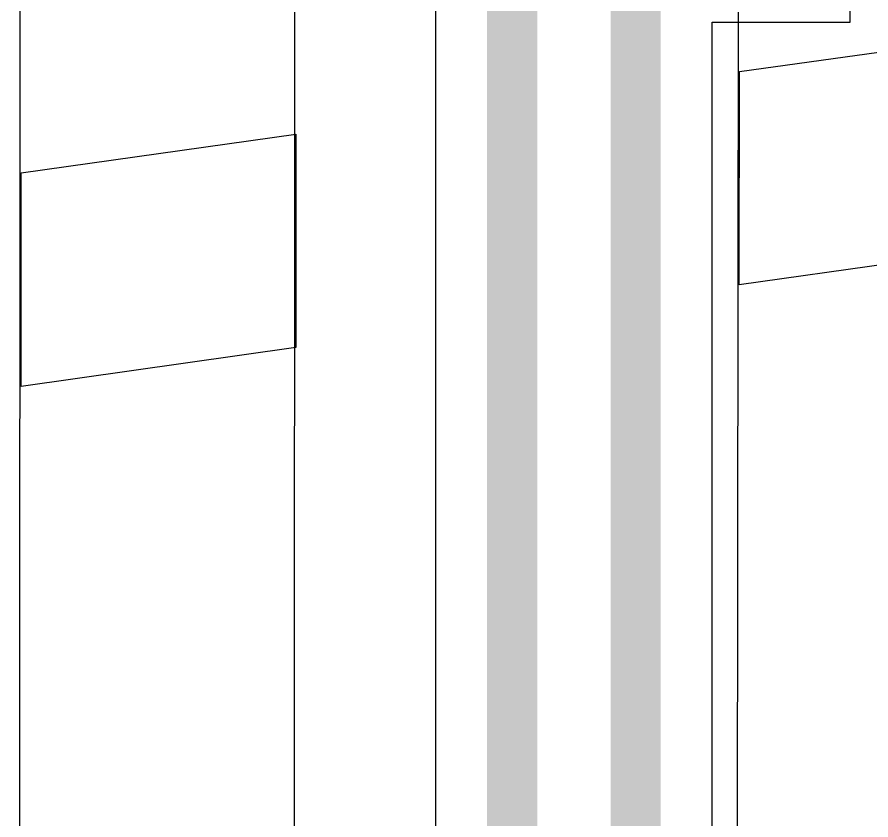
# Model space of a CAD drawing. Header units: inches. Extents: x -27 to 142, y -1 to 42.
# Drawn here: x 8.689 to 12.1, y 22.697 to 25.903 of the extents above; entities that cross this region are included whole.
import ezdxf

# ---------------------------------------------------------------- set-up
doc = ezdxf.new("R2010")
doc.units = ezdxf.units.IN
for name, color, linetype in [('Top Layer', 1, 'Continuous'), ('Top Overlay', 2, 'Continuous'), ('Top Solder', 216, 'Continuous')]:
    doc.layers.add(name, color=color, linetype=linetype)

msp = doc.modelspace()

# ---------------------------------------------------------------- linework, layer by layer
at = {"layer": 'Top Layer'}
for p, q in [((12.0167, 25.8833), (12.0167, 27.0833)), ((10.3608, 26.0088), (10.3608, 22.3245)), ((11.4659, 22.4564), (11.4659, 25.8833)), ((11.4659, 25.8833), (12.0167, 25.8833))]:
    msp.add_line(p, q, dxfattribs=at)
for points in [[(10.6667, 21.85, 0.2, 0.2, 0), (10.6667, 26.4833, 0.2, 0.2, 0)], [(11.16, 22.2672, 0.2, 0.2, 0), (11.16, 26.0661, 0.2, 0.2, 0)]]:
    msp.add_lwpolyline(points, format="xyseb", dxfattribs=at)
at = {"layer": 'Top Overlay'}
for p, q in [((8.7015, 28.74), (8.6889, 1.7958)), ((9.7978, 22.41), (9.7979, 25.9233)), ((11.5694, 25.9233), (11.5659, 22.41))]:
    msp.add_line(p, q, dxfattribs=at)
at = {"layer": 'Top Solder'}
for p, q in [((11.5745, 25.6854), (25.9842, 27.7134)), ((26.2089, 26.9012), (11.5736, 24.8338)), ((11.5736, 24.8338), (11.5745, 25.6854)), ((8.7052, 25.2817), (9.8031, 25.4361)), ((9.8031, 25.4361), (9.8031, 24.5836)), ((8.7049, 24.4285), (8.7052, 25.2817)), ((9.8031, 24.5836), (8.7049, 24.4285))]:
    msp.add_line(p, q, dxfattribs=at)

doc.saveas('drawing.dxf')
